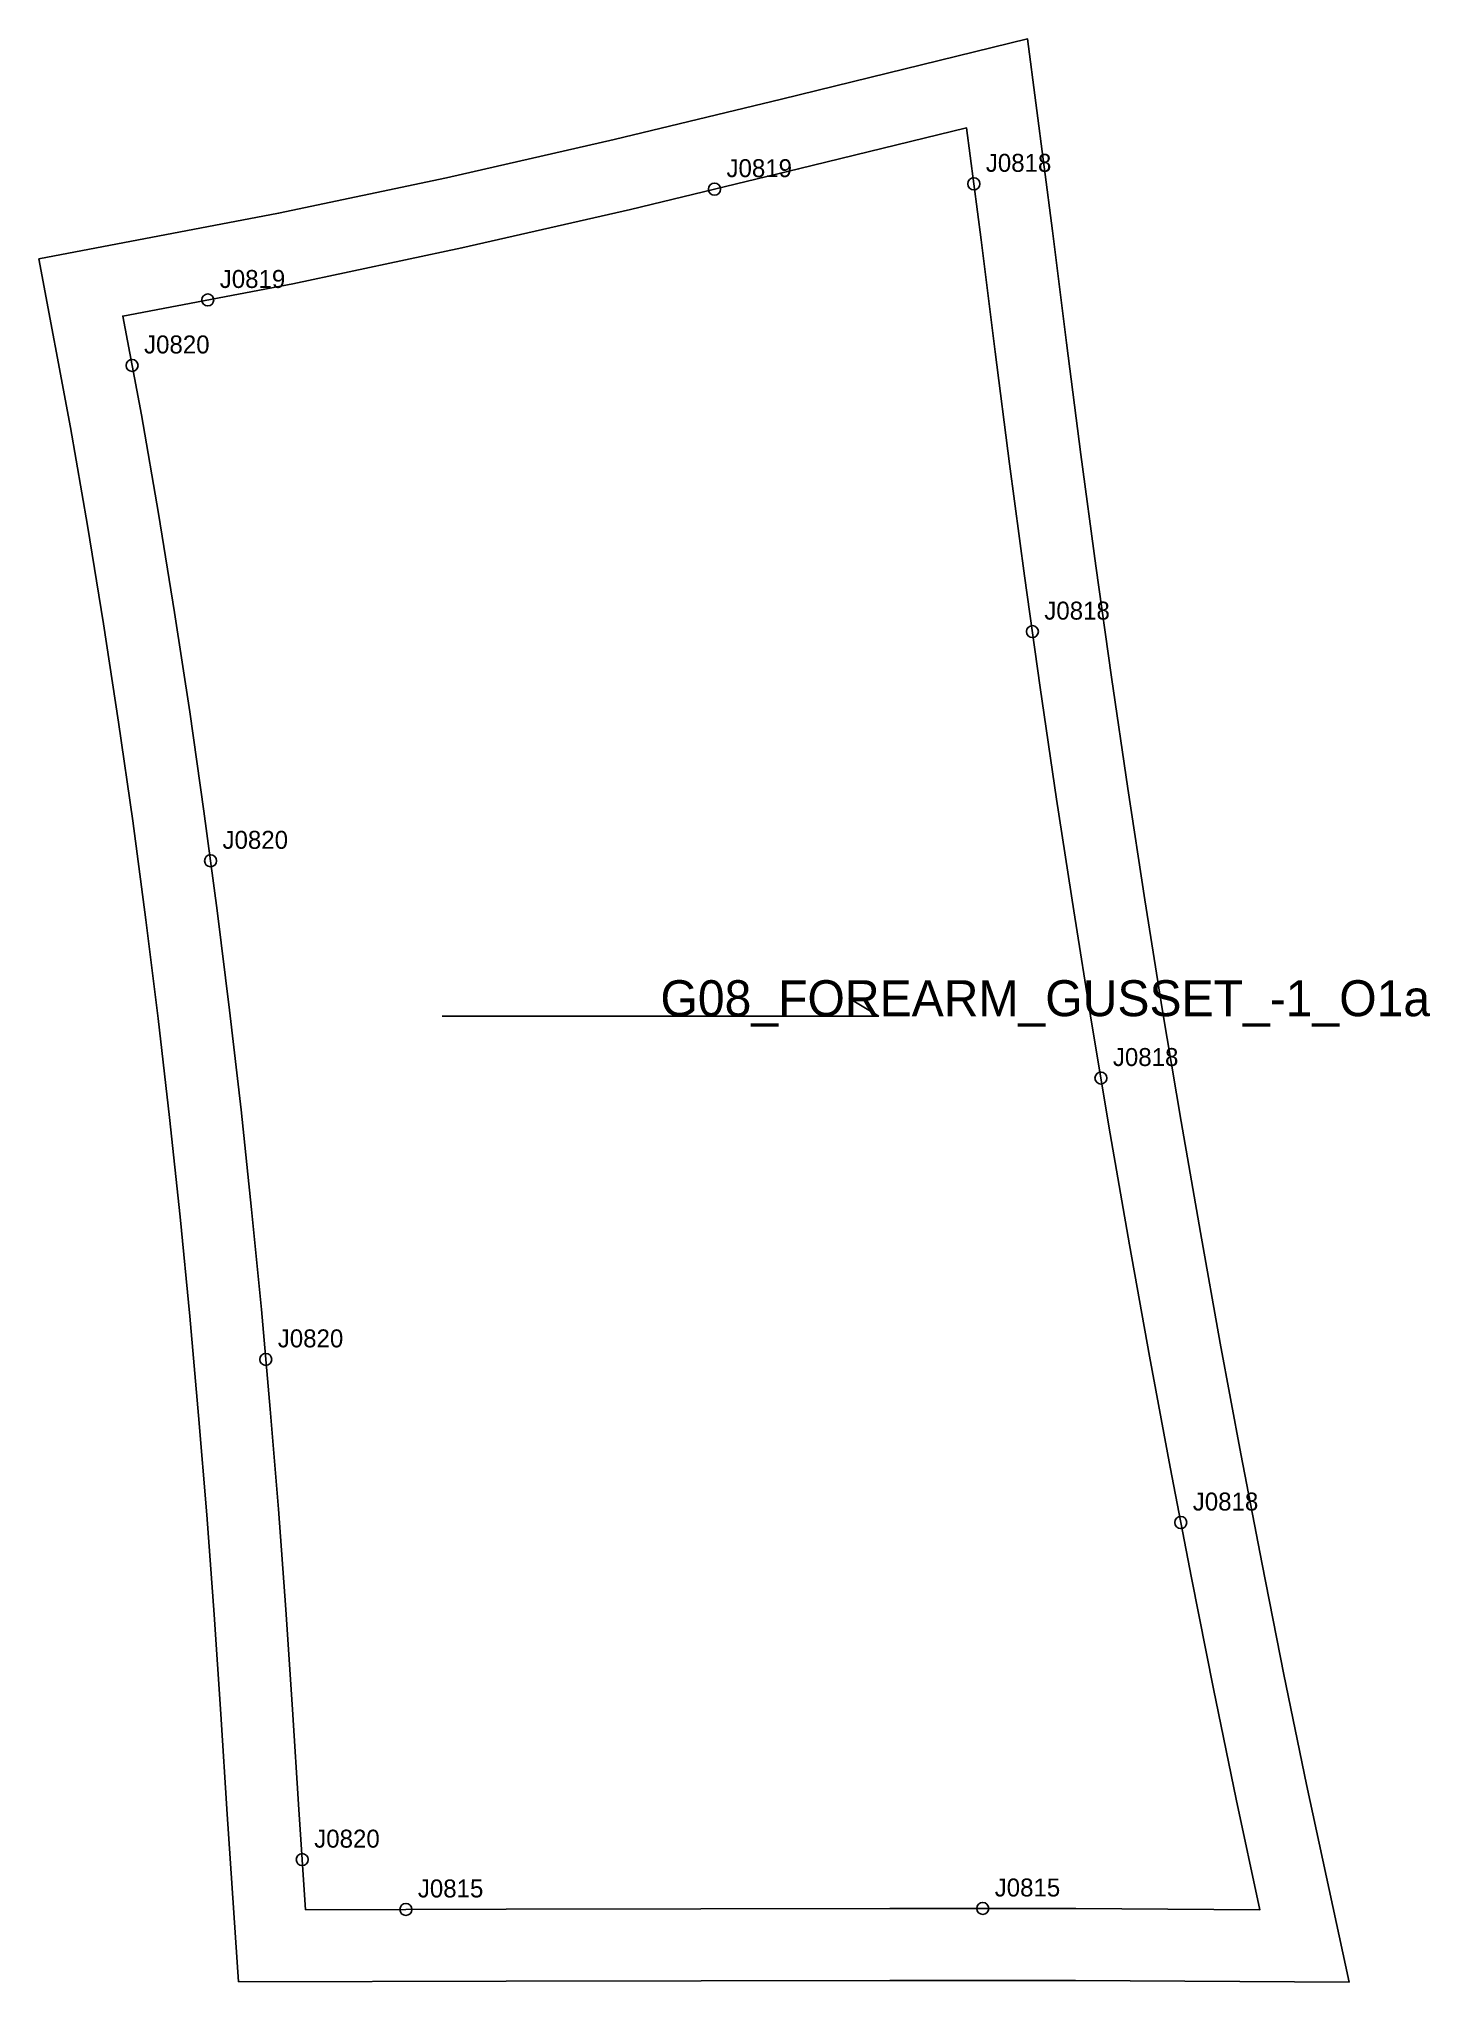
# Model space of a CAD drawing. Header units: millimetres. Extents: x -45 to 188, y -12 to 312.
import ezdxf

# ---------------------------------------------------------------- set-up
doc = ezdxf.new("R2010")
doc.units = ezdxf.units.MM
for name, color, linetype in [('CUT', 1, 'Continuous'), ('GRAIN', 3, 'Continuous'), ('LABEL', 7, 'Continuous'), ('NOTCH', 2, 'Continuous'), ('SEW', 5, 'Continuous')]:
    doc.layers.add(name, color=color, linetype=linetype)

msp = doc.modelspace()

# ---------------------------------------------------------------- linework, layer by layer
at = {"layer": 'CUT'}
msp.add_lwpolyline([(-11.2, -12.03), (-13.12, 15.92), (-14.16, 32.64), (-15.28, 49.28), (-16.5, 65.89), (-17.86, 82.48), (-19.34, 99.06), (-20.96, 115.63), (-22.71, 132.18), (-24.61, 148.7), (-26.66, 165.21), (-28.86, 181.69), (-31.22, 198.16), (-33.73, 214.59), (-36.4, 231), (-39.22, 247.36), (-44.51, 275.49), (-4.52, 283.1), (23.49, 289.03), (51.45, 295.44), (79.42, 302.16), (120.45, 312.21), (124.61, 280.2), (126.95, 261.49), (129.34, 242.85), (131.83, 224.25), (134.44, 205.66), (137.17, 187.1), (140.02, 168.55), (142.99, 150.02), (146.07, 131.51), (149.28, 113.02), (152.6, 94.55), (156.03, 76.1), (159.58, 57.66), (163.23, 39.25), (167, 20.89), (174.09, -12.09), (128.44, -11.81), (97.48, -11.8), (65.97, -11.88), (33.45, -11.92), (-11.2, -12.03)], close=True, dxfattribs=at)
at = {"layer": 'GRAIN'}
for p, q in [((95.63, 149.11), (90.63, 152.11)), ((22.77, 149.11), (95.63, 149.11))]:
    msp.add_line(p, q, dxfattribs=at)
at = {"layer": 'NOTCH'}
for centre in [(111.49, 288.02), (68.22, 287.13), (-16.33, 268.64), (-28.96, 257.71), (121.25, 213.29), (-15.87, 175.04), (132.69, 138.79), (-6.65, 91.84), (146.02, 64.61), (-0.57, 8.35), (16.72, 0.04), (112.97, 0.2)]:
    msp.add_circle(centre, 1, dxfattribs=at)
at = {"layer": 'SEW'}
msp.add_lwpolyline([(0, 0), (33.43, 0.08), (65.95, 0.12), (97.47, 0.2), (128.48, 0.19), (159.22, 0), (155.25, 18.42), (151.47, 36.88), (147.8, 55.36), (144.24, 73.87), (140.8, 92.39), (137.46, 110.94), (134.24, 129.5), (131.14, 148.09), (128.16, 166.69), (125.3, 185.32), (122.56, 203.96), (119.94, 222.62), (117.44, 241.29), (115.05, 259.98), (112.71, 278.68), (110.28, 297.36), (82.25, 290.5), (54.2, 283.75), (26.07, 277.31), (-2.16, 271.33), (-30.51, 265.94), (-27.41, 249.49), (-24.56, 232.99), (-21.87, 216.46), (-19.35, 199.91), (-16.98, 183.34), (-14.76, 166.74), (-12.7, 150.13), (-10.78, 133.49), (-9.02, 116.84), (-7.39, 100.18), (-5.9, 83.5), (-4.54, 66.82), (-3.31, 50.12), (-2.19, 33.41), (-1.15, 16.7)], close=True, dxfattribs=at)

# ---------------------------------------------------------------- texts
at = {"layer": 'LABEL'}
for s, height, p in [('J0819', 3, (70.22, 289.13)), ('J0818', 3, (113.49, 290.02)), ('J0819', 3, (-14.33, 270.64)), ('J0820', 3, (-26.96, 259.71)), ('J0818', 3, (123.25, 215.29)), ('J0820', 3, (-13.87, 177.04)), ('G08_FOREARM_GUSSET_-1_O1a', 6, (59.2, 149.11)), ('J0818', 3, (134.69, 140.79)), ('J0820', 3, (-4.65, 93.84)), ('J0818', 3, (148.02, 66.61)), ('J0820', 3, (1.43, 10.35)), ('J0815', 3, (18.72, 2.04)), ('J0815', 3, (114.97, 2.2))]:
    msp.add_text(s, height=height, dxfattribs=at).set_placement(p)

doc.saveas('drawing.dxf')
